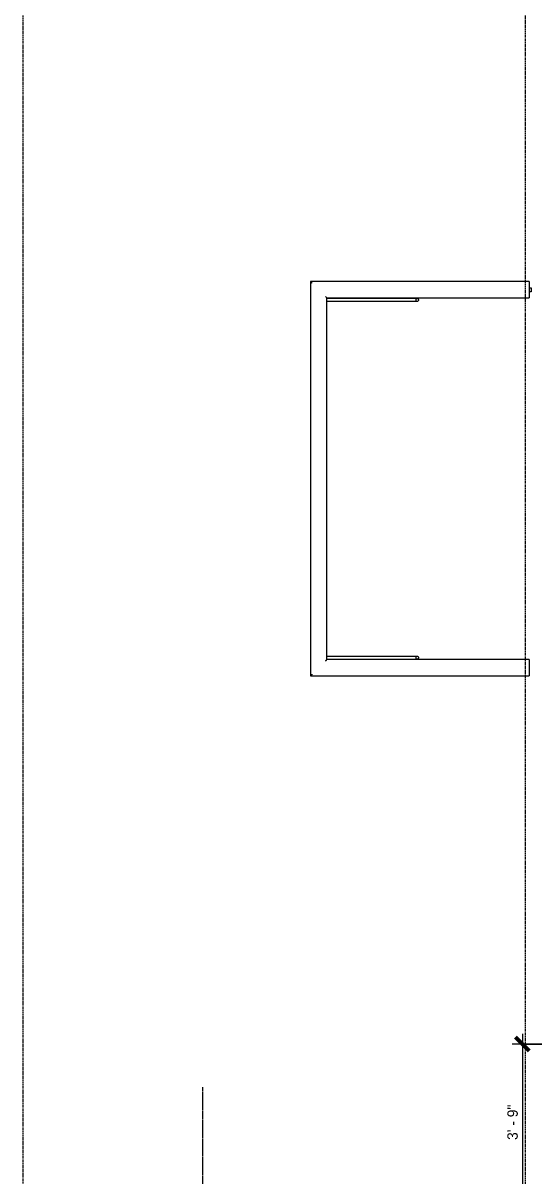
# Model space of a CAD drawing. Header units: inches. Extents: x -4010 to -1814, y 9846 to 12241.
# Drawn here: x -4009.5 to -3861.7, y 11711.6 to 12045 of the extents above; entities that cross this region are included whole.
import ezdxf

# ---------------------------------------------------------------- set-up
doc = ezdxf.new("R2010")
doc.units = ezdxf.units.IN
doc.header["$MEASUREMENT"] = 0
for name, pattern in [('Aligning Line 1_8_', [0.25, 0.125, -0.125]), ('Aligning Line 1_8__2_', [0.25, 0.125, -0.125]), ('Dash 3_32_', [0.1875, 0.09375, -0.09375])]:
    doc.linetypes.add(name, pattern=pattern)
for name, color, linetype, lineweight in [('0-1', 7, 'Continuous', 5), ('0-2', 7, 'Continuous', 9), ('A-ANNO-DIMS', 211, 'Continuous', 9), ('A-ANNO-DIMS-32', 211, 'Continuous', 9), ('A-DETL-1', 90, 'Dash 3_32_', 18), ('A-FLOR-HRAL-1', 7, 'Continuous', 9), ('G-ANNO-SYMB', 111, 'Aligning Line 1_8_', 9), ('G-ANNO-SYMB-2', 147, 'Aligning Line 1_8__2_', 9), ('S-BEAM-1', 7, 'Continuous', 9)]:
    doc.layers.add(name, color=color, linetype=linetype, lineweight=lineweight)
doc.styles.add('Century Gothic', font='ufonts.com_century-gothic.ttf', dxfattribs={"height": 3})
doc.dimstyles.new('OD_1__HACK_2_1', dxfattribs={"dimscale": 12, "dimtxt": 3.132505, "dimasz": 0.333333, "dimexe": 0.25, "dimexo": 0.166667, "dimgap": 0.041667, "dimtad": 1, "dimdec": 4, "dimrnd": 0.0625, "dimzin": 3, "dimdsep": 46, "dimlunit": 4, "dimtxsty": 'Century Gothic', "dimblk1": 'OBLIQUE', "dimblk2": 'OBLIQUE', "dimsah": 1, "dimcen": 0.09, "dimdle": 0.25, "dimazin": 0, "dimtfac": 1, "dimtdec": 4, "dimtix": 1, "dimtmove": 0, "dimatfit": 3, "dimfxl": 1, "dimtvp": 1, "dimtfill": 1, "dimfrac": 2, "dimtolj": 1, "dimtzin": 0, "dimarcsym": 2})

# ---------------------------------------------------------------- blocks, each defined once
blk = doc.blocks.new('Railing - Baluster_01-V1-UNIT PLANS - 2ND _ 3RD FLOOR')
at = {"layer": 'A-FLOR-HRAL-1'}
for p, q in [((-0.59, 1.18), (0.59, 1.18)), ((-0.59, 0.59), (-0.59, 1.18)), ((0.59, 1.18), (0.59, 0.59))]:
    blk.add_line(p, q, dxfattribs=at)
blk = doc.blocks.new('Railing - Railing-2700282-UNIT PLANS - 2ND _ 3RD FLOOR')
at = {"layer": 'A-FLOR-HRAL-1'}
for p, q in [((-3863.09, 11970.23), (-3926.34, 11970.23)), ((-3926.34, 11970.23), (-3926.34, 11856.18)), ((-3863.09, 11970.23), (-3863.09, 11969.75)), ((-3863.09, 11969.75), (-3863.09, 11965.97)), ((-3921.61, 11965.5), (-3863.09, 11965.5)), ((-3921.61, 11860.9), (-3921.61, 11965.5)), ((-3863.09, 11965.97), (-3863.09, 11965.5)), ((-3863.09, 11860.9), (-3921.61, 11860.9)), ((-3863.09, 11860.9), (-3863.09, 11860.43)), ((-3863.09, 11860.43), (-3863.09, 11856.65)), ((-3926.34, 11856.18), (-3863.09, 11856.18)), ((-3863.09, 11856.65), (-3863.09, 11856.18))]:
    blk.add_line(p, q, dxfattribs=at)
for points, knots in [([(-3926.34, 11970.23), (-3926.34, 11970.23), (-3926.33, 11970.22), (-3926.3, 11970.19), (-3926.27, 11970.16), (-3926.25, 11970.14), (-3926.22, 11970.11), (-3926.19, 11970.08), (-3926.15, 11970.04), (-3926.11, 11970), (-3926.07, 11969.96), (-3926.03, 11969.93), (-3925.97, 11969.86), (-3925.91, 11969.8), (-3925.86, 11969.75)], [0, 0, 0, 0, 0.166667, 0.25, 0.333333, 0.416667, 0.458333, 0.5, 0.583333, 0.666667, 0.708333, 0.75, 0.833333, 1, 1, 1, 1]), ([(-3922.08, 11965.97), (-3922.04, 11965.93), (-3921.98, 11965.87), (-3921.9, 11965.79), (-3921.86, 11965.75), (-3921.82, 11965.71), (-3921.79, 11965.68), (-3921.76, 11965.65), (-3921.73, 11965.62), (-3921.7, 11965.59), (-3921.67, 11965.56), (-3921.65, 11965.54), (-3921.62, 11965.51), (-3921.61, 11965.5), (-3921.61, 11965.5)], [0, 0, 0, 0, 0.166667, 0.25, 0.333333, 0.375, 0.416667, 0.5, 0.541667, 0.583333, 0.666667, 0.75, 0.833333, 1, 1, 1, 1]), ([(-3922.08, 11860.43), (-3922.04, 11860.47), (-3921.98, 11860.53), (-3921.9, 11860.61), (-3921.86, 11860.66), (-3921.82, 11860.69), (-3921.79, 11860.73), (-3921.76, 11860.76), (-3921.73, 11860.78), (-3921.7, 11860.81), (-3921.67, 11860.84), (-3921.65, 11860.87), (-3921.62, 11860.89), (-3921.61, 11860.9), (-3921.61, 11860.9)], [0, 0, 0, 0, 0.166667, 0.25, 0.333333, 0.375, 0.416667, 0.5, 0.541667, 0.583333, 0.666667, 0.75, 0.833333, 1, 1, 1, 1]), ([(-3926.34, 11856.18), (-3926.34, 11856.18), (-3926.33, 11856.19), (-3926.3, 11856.21), (-3926.27, 11856.24), (-3926.25, 11856.27), (-3926.22, 11856.29), (-3926.19, 11856.32), (-3926.15, 11856.36), (-3926.11, 11856.4), (-3926.07, 11856.44), (-3926.04, 11856.48), (-3925.97, 11856.55), (-3925.9, 11856.61), (-3925.86, 11856.65)], [0, 0, 0, 0, 0.166667, 0.25, 0.333333, 0.416667, 0.458333, 0.5, 0.583333, 0.666667, 0.708333, 0.75, 0.833333, 1, 1, 1, 1])]:
    blk.add_open_spline(points, degree=3, knots=knots, dxfattribs=at)
at = {"rotation": 269.9999999999999}
blk.add_blockref('Railing - Baluster_01-V1-UNIT PLANS - 2ND _ 3RD FLOOR', (-3863.68, 11967.86), dxfattribs=at)
blk = doc.blocks.new('Walls 11 - Walls 1-2570471-UNIT PLANS - 2ND _ 3RD FLOOR')
at = {"layer": 'S-BEAM-1'}
for p, q in [((-3895.51, 11965.32), (-3921.61, 11965.32)), ((-3921.61, 11964.57), (-3895.51, 11964.57))]:
    blk.add_line(p, q, dxfattribs=at)
at = {"layer": 'S-BEAM-1', "flags": 128}
for points in [[(-3895.51, 11965.32), (-3895.62, 11965.31), (-3895.71, 11965.28), (-3895.8, 11965.22), (-3895.87, 11965.16), (-3895.92, 11965.08), (-3895.94, 11964.99), (-3895.94, 11964.9), (-3895.92, 11964.81), (-3895.87, 11964.73), (-3895.8, 11964.66), (-3895.71, 11964.61), (-3895.62, 11964.58), (-3895.51, 11964.57)], [(-3895.51, 11964.57), (-3895.41, 11964.58), (-3895.31, 11964.61), (-3895.23, 11964.66), (-3895.16, 11964.73), (-3895.11, 11964.81), (-3895.08, 11964.9), (-3895.08, 11964.99), (-3895.11, 11965.08), (-3895.16, 11965.16), (-3895.23, 11965.22), (-3895.31, 11965.28), (-3895.41, 11965.31), (-3895.51, 11965.32)]]:
    blk.add_lwpolyline(points, dxfattribs=at)
blk = doc.blocks.new('Walls 12 - Walls 1-2570490-UNIT PLANS - 2ND _ 3RD FLOOR')
at = {"layer": 'S-BEAM-1'}
for p, q in [((-3895.51, 11861.83), (-3921.61, 11861.83)), ((-3921.61, 11861.08), (-3895.51, 11861.08))]:
    blk.add_line(p, q, dxfattribs=at)
at = {"layer": 'S-BEAM-1', "flags": 128}
for points in [[(-3895.51, 11861.83), (-3895.62, 11861.81), (-3895.71, 11861.78), (-3895.8, 11861.73), (-3895.87, 11861.66), (-3895.92, 11861.58), (-3895.94, 11861.5), (-3895.94, 11861.4), (-3895.92, 11861.32), (-3895.87, 11861.24), (-3895.8, 11861.17), (-3895.71, 11861.12), (-3895.62, 11861.09), (-3895.51, 11861.08)], [(-3895.51, 11861.08), (-3895.41, 11861.09), (-3895.31, 11861.12), (-3895.23, 11861.17), (-3895.16, 11861.24), (-3895.11, 11861.32), (-3895.08, 11861.4), (-3895.08, 11861.5), (-3895.11, 11861.58), (-3895.16, 11861.66), (-3895.23, 11861.73), (-3895.31, 11861.78), (-3895.41, 11861.81), (-3895.51, 11861.83)]]:
    blk.add_lwpolyline(points, dxfattribs=at)
blk = doc.blocks.new('CTR - 1st Phase - Shell_rvt-1-UNIT PLANS - 2ND _ 3RD FLOOR')
at = {"layer": '0-2'}
for name in ['Railing - Railing-2700282-UNIT PLANS - 2ND _ 3RD FLOOR', 'Walls 11 - Walls 1-2570471-UNIT PLANS - 2ND _ 3RD FLOOR', 'Walls 12 - Walls 1-2570490-UNIT PLANS - 2ND _ 3RD FLOOR']:
    blk.add_blockref(name, (0, 0), dxfattribs=at)
blk = doc.blocks.new('CTR - 1st Phase - Structure_rvt-1-UNIT PLANS - 2ND _ 3RD FLOOR')
at = {"layer": 'G-ANNO-SYMB-2'}
blk.add_line((-3864.19, 9867.01), (-3864.19, 12122.03), dxfattribs=at)
blk = doc.blocks.new('DIMBLOCK289-UNIT PLANS - 2ND _ 3RD FLOOR')
at = {"layer": 'A-ANNO-DIMS-32', "lineweight": 50}
for p, q in [((-3865.08, 11749.71), (-3867.08, 11751.71)), ((-3865.08, 11749.71), (-3863.08, 11747.71)), ((-3865.08, 11704.71), (-3867.08, 11706.71)), ((-3865.08, 11704.71), (-3863.08, 11702.71))]:
    blk.add_line(p, q, dxfattribs=at)
at = {"layer": 'A-ANNO-DIMS-32'}
for p, q in [((-3865.08, 11752.71), (-3865.08, 11701.71)), ((-3847.5, 11749.71), (-3868.08, 11749.71)), ((-3865.08, 11749.71), (-3847.5, 11749.71)), ((-3854.47, 11704.71), (-3868.08, 11704.71)), ((-3865.08, 11704.71), (-3854.47, 11704.71))]:
    blk.add_line(p, q, dxfattribs=at)
at = {"layer": 'A-ANNO-DIMS-32', "color": 0, "insert": (-3869.42, 11721.97), "char_height": 3, "width": 12.5897, "attachment_point": 1, "rotation": 90, "line_spacing_factor": 0.984502, "style": 'Century Gothic', "bg_fill": 3, "box_fill_scale": 1.25, "bg_fill_color": 256, "bg_fill_true_color": 13158600, "bg_fill_transparency": 0}
blk.add_mtext('3\' - 9"', dxfattribs=at)
blk = doc.blocks.new('_Oblique')
at = {"color": 0, "linetype": 'ByBlock', "lineweight": -2}
blk.add_line((-0.5, -0.5), (0.5, 0.5), dxfattribs=at)

msp = doc.modelspace()

# ---------------------------------------------------------------- linework, layer by layer
at = {"layer": 'A-DETL-1'}
msp.add_line((-3957.5475, 10361.5394), (-3957.5475, 11737.2394), dxfattribs=at)
at = {"layer": 'G-ANNO-SYMB'}
msp.add_line((-4009.5295, 9846.2766), (-4009.5295, 12240.74859), dxfattribs=at)

# ---------------------------------------------------------------- block references
at = {"layer": '0-1'}
for name in ['CTR - 1st Phase - Shell_rvt-1-UNIT PLANS - 2ND _ 3RD FLOOR', 'CTR - 1st Phase - Structure_rvt-1-UNIT PLANS - 2ND _ 3RD FLOOR']:
    msp.add_blockref(name, (0, 0), dxfattribs=at)

# ---------------------------------------------------------------- next in the draw order: dimensions: what is measured, and where the dimension line sits
at = {"layer": 'A-ANNO-DIMS'}
dim = msp.add_linear_dim(base=(-3865.07762, 11704.7144), p1=(-3845.49786, 11749.7144), p2=(-3852.47374, 11704.7144), angle=90, dimstyle='OD_1__HACK_2_1', override={"dimpost": '<>', "dimfxl": 45.537488}, dxfattribs=at)
dim.commit()
dim.dimension.update_dxf_attribs({"geometry": 'DIMBLOCK289-UNIT PLANS - 2ND _ 3RD FLOOR', "text_midpoint": (-3867.15308, 11727.2144)})

doc.saveas('drawing.dxf')
